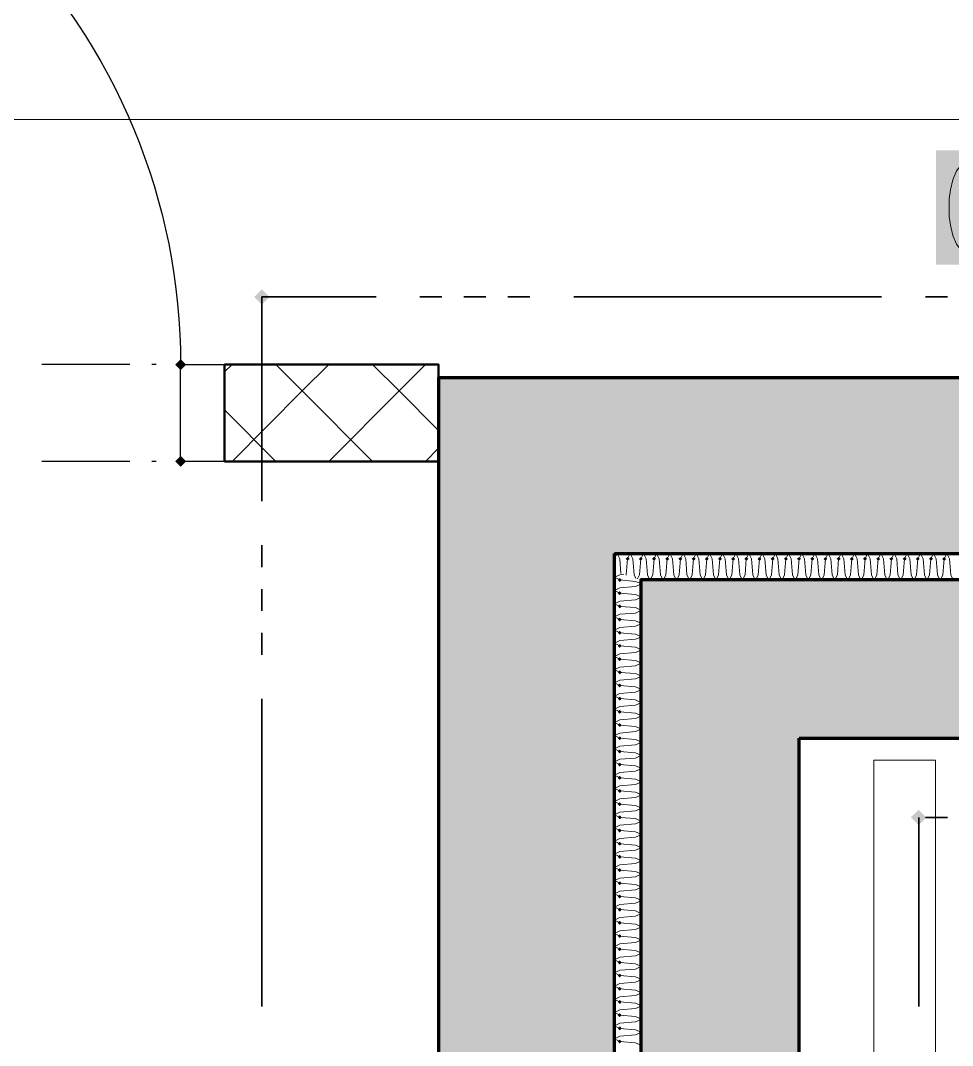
# Model space of a CAD drawing. Header units: millimetres. Extents: x 0 to 594, y 0 to 420.
# Drawn here: x 123.15 to 132.86, y 195.19 to 205.87 of the extents above; entities that cross this region are included whole.
import ezdxf

# ---------------------------------------------------------------- set-up
doc = ezdxf.new("R2010")
doc.units = ezdxf.units.MM
doc.header["$LTSCALE"] = 8
for name, color, linetype in [('PDF_Dvere', 7, 'Continuous'), ('PDF_Koty delkove', 7, 'Continuous'), ('PDF_Pozarni useky', 7, 'Continuous'), ('PDF_Pricky zdene', 7, 'Continuous'), ('PDF_Steny obvodove nosne', 7, 'Continuous'), ('PDF_Steny sendvic', 7, 'Continuous'), ('PDF_Steny vnitrni', 7, 'Continuous'), ('PDF_Vytah', 7, 'Continuous')]:
    doc.layers.add(name, color=color, linetype=linetype)

msp = doc.modelspace()

# ---------------------------------------------------------------- linework, layer by layer
at = {"layer": 'PDF_Dvere', "lineweight": 25}
msp.add_lwpolyline([(118.611, 202.288), (118.407, 202.288), (118.407, 208.699, -0.414214), (124.819, 202.288), (124.793, 202.288)], format="xyb", dxfattribs=at)
for points in [[(124.289, 202.288), (123.373, 202.288)], [(124.564, 202.288), (124.518, 202.288)], [(124.289, 201.28), (123.373, 201.28)], [(124.564, 201.28), (124.518, 201.28)], [(124.819, 201.28), (124.793, 201.28)]]:
    msp.add_lwpolyline(points, dxfattribs=at)
msp.add_lwpolyline([(125.276, 201.28), (124.819, 201.28), (124.819, 202.288), (125.276, 202.288)], close=True, dxfattribs=at)
at = {"layer": 'PDF_Dvere', "lineweight": 25, "transparency": 33554559}
for points in [[(124.876, 202.288), (124.819, 202.231), (124.819, 202.345), (124.761, 202.288)], [(124.876, 201.28), (124.819, 201.223), (124.819, 201.338), (124.761, 201.28)]]:
    msp.add_solid(points, dxfattribs=at)
at = {"layer": 'PDF_Koty delkove', "lineweight": 18}
for points in [[(146.144, 204.84), (135.138, 204.84), (121.613, 204.84), (104.288, 204.84), (99.251, 204.84)], [(133.169, 203.832), (133.169, 204.015), (133.157, 204.107), (133.132, 204.214), (133.095, 204.306), (133.047, 204.367), (133.022, 204.383), (132.973, 204.383), (132.948, 204.367), (132.9, 204.306), (132.863, 204.214), (132.839, 204.107), (132.826, 204.015)], [(132.826, 204.015), (132.826, 203.832), (132.839, 203.741), (132.863, 203.634), (132.9, 203.543), (132.948, 203.481), (132.973, 203.467), (133.022, 203.467), (133.047, 203.481), (133.095, 203.543), (133.132, 203.634), (133.157, 203.741), (133.169, 203.832)]]:
    msp.add_lwpolyline(points, dxfattribs=at)
at = {"layer": 'PDF_Koty delkove', "color": 7, "lineweight": 18, "true_color": 0xffffff, "transparency": 33554559}
msp.add_solid([(135.068, 204.52), (132.689, 204.52), (135.068, 203.329), (132.689, 203.329)], dxfattribs=at)
at = {"layer": 'PDF_Pozarni useky', "lineweight": 35}
for points in [[(125.665, 200.866), (125.665, 202.993)], [(126.854, 202.993), (125.665, 202.993)], [(127.541, 202.993), (127.312, 202.993)], [(127.999, 202.993), (127.77, 202.993)], [(128.457, 202.993), (128.228, 202.993)], [(132.12, 202.993), (128.915, 202.993)], [(132.807, 202.993), (132.578, 202.993)], [(125.665, 200.179), (125.665, 200.408)], [(125.665, 199.721), (125.665, 199.95)], [(125.665, 199.263), (125.665, 199.492)], [(125.665, 195.6), (125.665, 198.805)], [(132.507, 195.6), (132.507, 197.571)], [(132.807, 197.571), (132.578, 197.571)]]:
    msp.add_lwpolyline(points, dxfattribs=at)
at = {"layer": 'PDF_Pozarni useky', "lineweight": 35, "transparency": 33554559}
for points in [[(125.665, 202.913), (125.585, 202.993), (125.745, 202.993), (125.665, 203.073)], [(125.745, 202.993), (125.665, 202.913), (125.665, 203.073), (125.585, 202.993)], [(132.587, 197.571), (132.507, 197.491), (132.507, 197.651), (132.426, 197.571)], [(132.507, 197.491), (132.426, 197.571), (132.587, 197.571), (132.507, 197.651)]]:
    msp.add_solid(points, dxfattribs=at)
at = {"layer": 'PDF_Pricky zdene', "lineweight": 9}
for points in [[(125.354, 202.288), (125.276, 202.211)], [(126.361, 202.288), (126.086, 202.013), (125.354, 201.28)], [(126.819, 201.28), (126.086, 202.013), (125.812, 202.288)], [(127.369, 202.288), (127.094, 202.013), (126.361, 201.28)], [(127.506, 201.601), (127.094, 202.013), (126.819, 202.288)], [(125.812, 201.28), (125.276, 201.816)], [(127.506, 201.418), (127.369, 201.28)]]:
    msp.add_lwpolyline(points, dxfattribs=at)
at = {"layer": 'PDF_Pricky zdene', "lineweight": 50}
for points in [[(125.276, 201.28), (125.276, 202.288)], [(125.276, 201.28), (127.46, 201.28), (127.506, 201.28), (127.506, 202.151), (127.506, 202.288), (125.276, 202.288)]]:
    msp.add_lwpolyline(points, dxfattribs=at)
at = {"layer": 'PDF_Steny obvodove nosne', "lineweight": 70}
for points in [[(129.338, 200.319), (151.319, 200.319), (151.319, 202.151), (148.617, 202.151), (146.144, 202.151), (127.506, 202.151), (127.506, 201.28), (127.506, 200.319)], [(127.506, 200.319), (127.506, 190.885), (127.506, 189.557), (127.506, 181.36)], [(129.338, 181.36), (129.338, 181.543), (129.338, 200.136), (129.338, 200.319)]]:
    msp.add_lwpolyline(points, dxfattribs=at)
at = {"layer": 'PDF_Steny obvodove nosne', "color": 9, "lineweight": 9, "true_color": 0xc0c0c0, "transparency": 33554559}
for points in [[(151.319, 202.151), (127.506, 202.151), (151.319, 200.319), (127.506, 200.319)], [(127.506, 200.319), (127.506, 181.36), (129.338, 200.319), (129.338, 181.36)]]:
    msp.add_solid(points, dxfattribs=at)
at = {"layer": 'PDF_Steny sendvic', "lineweight": 9}
for points in [[(129.365, 200.319), (129.338, 200.264)], [(129.393, 200.264), (129.365, 200.319)], [(129.393, 200.264), (129.405, 200.113)], [(129.461, 200.099), (129.475, 200.264)], [(129.503, 200.319), (129.475, 200.264)], [(129.53, 200.264), (129.503, 200.319)], [(129.53, 200.264), (129.544, 200.099)], [(129.579, 200.055), (129.599, 200.099), (129.612, 200.264)], [(129.64, 200.319), (129.612, 200.264)], [(129.667, 200.264), (129.64, 200.319)], [(129.667, 200.264), (129.681, 200.099)], [(129.736, 200.099), (129.75, 200.264)], [(129.777, 200.319), (129.75, 200.264)], [(129.805, 200.264), (129.777, 200.319)], [(129.805, 200.264), (129.818, 200.099)], [(129.874, 200.099), (129.887, 200.264)], [(129.915, 200.319), (129.887, 200.264)], [(129.942, 200.264), (129.915, 200.319)], [(129.942, 200.264), (129.956, 200.099)], [(129.986, 200.044), (130.011, 200.099), (130.025, 200.264)], [(130.052, 200.319), (130.025, 200.264)], [(130.08, 200.264), (130.052, 200.319), (130.052, 200.319)], [(130.08, 200.264), (130.093, 200.099)], [(130.148, 200.099), (130.162, 200.264)], [(130.189, 200.319), (130.162, 200.264)], [(130.217, 200.264), (130.189, 200.319)], [(130.217, 200.264), (130.23, 200.099)], [(130.286, 200.099), (130.299, 200.264)], [(130.327, 200.319), (130.299, 200.264)], [(130.354, 200.264), (130.327, 200.319)], [(130.354, 200.264), (130.368, 200.099)], [(130.423, 200.099), (130.437, 200.264)], [(130.464, 200.319), (130.437, 200.264)], [(130.492, 200.264), (130.464, 200.319)], [(130.492, 200.264), (130.505, 200.099)], [(130.56, 200.099), (130.574, 200.264)], [(130.602, 200.319), (130.574, 200.264)], [(130.629, 200.264), (130.602, 200.319)], [(130.629, 200.264), (130.643, 200.099)], [(130.698, 200.099), (130.711, 200.264)], [(130.739, 200.319), (130.711, 200.264)], [(130.766, 200.264), (130.739, 200.319)], [(130.766, 200.264), (130.78, 200.099)], [(130.835, 200.099), (130.849, 200.264)], [(130.876, 200.319), (130.849, 200.264)], [(130.904, 200.264), (130.876, 200.319)], [(130.904, 200.264), (130.917, 200.099)], [(130.973, 200.099), (130.986, 200.264)], [(131.014, 200.319), (130.986, 200.264)], [(131.041, 200.264), (131.014, 200.319)], [(131.041, 200.264), (131.055, 200.099)], [(131.11, 200.099), (131.124, 200.264)], [(131.151, 200.319), (131.124, 200.264)], [(131.179, 200.264), (131.151, 200.319)], [(131.179, 200.264), (131.192, 200.099)], [(131.247, 200.099), (131.261, 200.264)], [(131.288, 200.319), (131.261, 200.264)], [(131.316, 200.264), (131.288, 200.319)], [(131.316, 200.264), (131.33, 200.099)], [(131.385, 200.099), (131.398, 200.264)], [(131.426, 200.319), (131.398, 200.264)], [(131.453, 200.264), (131.426, 200.319)], [(131.453, 200.264), (131.467, 200.099)], [(131.522, 200.099), (131.536, 200.264)], [(131.563, 200.319), (131.536, 200.264)], [(131.591, 200.264), (131.563, 200.319)], [(131.591, 200.264), (131.604, 200.099)], [(131.66, 200.099), (131.673, 200.264)], [(131.701, 200.319), (131.673, 200.264)], [(131.728, 200.264), (131.701, 200.319)], [(131.728, 200.264), (131.742, 200.099)], [(131.797, 200.099), (131.811, 200.264)], [(131.838, 200.319), (131.811, 200.264)], [(131.865, 200.264), (131.838, 200.319)], [(131.865, 200.264), (131.879, 200.099)], [(131.934, 200.099), (131.948, 200.264)], [(131.975, 200.319), (131.948, 200.264)], [(132.003, 200.264), (131.975, 200.319)], [(132.003, 200.264), (132.016, 200.099)], [(132.072, 200.099), (132.085, 200.264)], [(132.113, 200.319), (132.085, 200.264)], [(132.14, 200.264), (132.113, 200.319)], [(132.14, 200.264), (132.154, 200.099)], [(132.209, 200.099), (132.223, 200.264)], [(132.25, 200.319), (132.223, 200.264)], [(132.278, 200.264), (132.25, 200.319)], [(132.278, 200.264), (132.291, 200.099)], [(132.346, 200.099), (132.36, 200.264)], [(132.388, 200.319), (132.36, 200.264)], [(132.415, 200.264), (132.388, 200.319)], [(132.415, 200.264), (132.429, 200.099)], [(132.484, 200.099), (132.497, 200.264)], [(132.525, 200.319), (132.497, 200.264)], [(132.552, 200.264), (132.525, 200.319)], [(132.552, 200.264), (132.566, 200.099)], [(132.621, 200.099), (132.635, 200.264)], [(132.662, 200.319), (132.635, 200.264)], [(132.69, 200.264), (132.662, 200.319)], [(132.69, 200.264), (132.703, 200.099)], [(132.759, 200.099), (132.772, 200.264)], [(132.8, 200.319), (132.772, 200.264)], [(132.827, 200.264), (132.8, 200.319)], [(132.827, 200.264), (132.841, 200.099)], [(129.393, 200.099), (129.338, 200.072)], [(129.338, 200.072), (129.393, 200.044)], [(129.393, 200.099), (129.437, 200.103)], [(129.557, 200.03), (129.393, 200.044)], [(129.46, 200.095), (129.461, 200.099)], [(129.461, 200.099), (129.461, 200.099)], [(129.544, 200.099), (129.561, 200.061)], [(129.557, 200.03), (129.557, 200.03)], [(129.612, 200.006), (129.557, 200.03)], [(129.599, 200.099), (129.599, 200.099)], [(129.681, 200.099), (129.706, 200.044)], [(129.711, 200.044), (129.736, 200.099)], [(129.736, 200.099), (129.736, 200.099)], [(129.818, 200.099), (129.843, 200.044)], [(129.849, 200.044), (129.874, 200.099)], [(129.874, 200.099), (129.874, 200.099)], [(129.956, 200.099), (129.98, 200.044)], [(130.011, 200.099), (130.011, 200.099)], [(130.093, 200.099), (130.118, 200.044)], [(130.124, 200.044), (130.148, 200.099)], [(130.148, 200.099), (130.148, 200.099)], [(130.23, 200.099), (130.255, 200.044)], [(130.261, 200.044), (130.286, 200.099)], [(130.286, 200.099), (130.286, 200.099)], [(130.368, 200.099), (130.393, 200.044)], [(130.398, 200.044), (130.423, 200.099)], [(130.423, 200.099), (130.423, 200.099)], [(130.505, 200.099), (130.53, 200.044)], [(130.536, 200.044), (130.56, 200.099)], [(130.56, 200.099), (130.56, 200.099)], [(130.643, 200.099), (130.667, 200.044)], [(130.673, 200.044), (130.698, 200.099)], [(130.698, 200.099), (130.698, 200.099)], [(130.78, 200.099), (130.805, 200.044)], [(130.811, 200.044), (130.835, 200.099)], [(130.835, 200.099), (130.835, 200.099)], [(130.917, 200.099), (130.942, 200.044)], [(130.948, 200.044), (130.973, 200.099)], [(130.973, 200.099), (130.973, 200.099)], [(131.055, 200.099), (131.079, 200.044)], [(131.085, 200.044), (131.11, 200.099)], [(131.11, 200.099), (131.11, 200.099)], [(131.192, 200.099), (131.217, 200.044)], [(131.223, 200.044), (131.247, 200.099)], [(131.247, 200.099), (131.247, 200.099)], [(131.33, 200.099), (131.354, 200.044)], [(131.36, 200.044), (131.385, 200.099)], [(131.385, 200.099), (131.385, 200.099)], [(131.467, 200.099), (131.492, 200.044)], [(131.497, 200.044), (131.522, 200.099)], [(131.522, 200.099), (131.522, 200.099)], [(131.604, 200.099), (131.629, 200.044)], [(131.635, 200.044), (131.66, 200.099)], [(131.66, 200.099), (131.66, 200.099)], [(131.742, 200.099), (131.766, 200.044)], [(131.772, 200.044), (131.797, 200.099)], [(131.797, 200.099), (131.797, 200.099)], [(131.797, 200.099), (131.797, 200.099)], [(131.879, 200.099), (131.904, 200.044)], [(131.91, 200.044), (131.934, 200.099)], [(131.934, 200.099), (131.934, 200.099)], [(132.016, 200.099), (132.041, 200.044)], [(132.047, 200.044), (132.072, 200.099)], [(132.072, 200.099), (132.072, 200.099)], [(132.154, 200.099), (132.179, 200.044)], [(132.184, 200.044), (132.209, 200.099)], [(132.209, 200.099), (132.209, 200.099)], [(132.291, 200.099), (132.316, 200.044)], [(132.322, 200.044), (132.346, 200.099)], [(132.346, 200.099), (132.346, 200.099)], [(132.429, 200.099), (132.453, 200.044)], [(132.459, 200.044), (132.484, 200.099)], [(132.484, 200.099), (132.484, 200.099)], [(132.566, 200.099), (132.591, 200.044)], [(132.596, 200.044), (132.621, 200.099)], [(132.621, 200.099), (132.621, 200.099)], [(132.703, 200.099), (132.728, 200.044)], [(132.734, 200.044), (132.759, 200.099)], [(132.759, 200.099), (132.759, 200.099)], [(132.841, 200.099), (132.865, 200.044)], [(129.393, 199.962), (129.338, 199.934)], [(129.338, 199.934), (129.393, 199.907)], [(129.393, 199.962), (129.557, 199.975)], [(129.557, 199.893), (129.393, 199.907)], [(129.557, 199.975), (129.612, 200)], [(129.393, 199.824), (129.338, 199.797)], [(129.338, 199.797), (129.393, 199.769)], [(129.393, 199.824), (129.557, 199.838)], [(129.557, 199.893), (129.557, 199.893)], [(129.612, 199.868), (129.557, 199.893)], [(129.557, 199.838), (129.612, 199.863)], [(129.393, 199.687), (129.338, 199.659)], [(129.557, 199.756), (129.393, 199.769)], [(129.393, 199.687), (129.557, 199.7)], [(129.557, 199.756), (129.557, 199.756)], [(129.612, 199.731), (129.557, 199.756)], [(129.557, 199.7), (129.612, 199.725)], [(129.338, 199.659), (129.393, 199.632)], [(129.557, 199.618), (129.393, 199.632)], [(129.557, 199.618), (129.557, 199.618)], [(129.612, 199.594), (129.557, 199.618)], [(129.557, 199.563), (129.612, 199.588)], [(129.393, 199.549), (129.338, 199.522)], [(129.338, 199.522), (129.393, 199.495)], [(129.393, 199.549), (129.557, 199.563)], [(129.557, 199.481), (129.393, 199.495)], [(129.557, 199.481), (129.557, 199.481)], [(129.612, 199.456), (129.557, 199.481)], [(129.393, 199.412), (129.338, 199.385)], [(129.338, 199.385), (129.393, 199.357)], [(129.393, 199.412), (129.557, 199.426)], [(129.557, 199.426), (129.612, 199.45)], [(129.393, 199.275), (129.338, 199.247)], [(129.557, 199.344), (129.393, 199.357)], [(129.393, 199.275), (129.557, 199.288)], [(129.557, 199.344), (129.557, 199.344)], [(129.612, 199.319), (129.557, 199.344)], [(129.557, 199.288), (129.612, 199.313)], [(129.338, 199.247), (129.393, 199.22)], [(129.557, 199.206), (129.393, 199.22)], [(129.393, 199.137), (129.557, 199.151)], [(129.557, 199.206), (129.557, 199.206)], [(129.612, 199.181), (129.557, 199.206)], [(129.557, 199.151), (129.612, 199.176)], [(129.393, 199.137), (129.338, 199.11)], [(129.338, 199.11), (129.393, 199.082)], [(129.557, 199.069), (129.393, 199.082)], [(129.557, 199.069), (129.557, 199.069)], [(129.612, 199.044), (129.557, 199.069)], [(129.393, 199), (129.338, 198.972)], [(129.338, 198.972), (129.393, 198.945)], [(129.393, 199), (129.557, 199.014)], [(129.557, 198.931), (129.393, 198.945)], [(129.557, 199.014), (129.612, 199.038)], [(129.393, 198.863), (129.338, 198.835)], [(129.338, 198.835), (129.393, 198.808)], [(129.393, 198.863), (129.557, 198.876)], [(129.557, 198.931), (129.557, 198.931)], [(129.612, 198.907), (129.557, 198.931)], [(129.557, 198.876), (129.612, 198.901)], [(129.393, 198.725), (129.338, 198.698)], [(129.557, 198.794), (129.393, 198.808)], [(129.393, 198.725), (129.557, 198.739)], [(129.557, 198.794), (129.557, 198.794)], [(129.612, 198.769), (129.557, 198.794)], [(129.557, 198.739), (129.612, 198.764)], [(129.338, 198.698), (129.393, 198.67)], [(129.557, 198.657), (129.393, 198.67)], [(129.557, 198.657), (129.557, 198.657)], [(129.612, 198.632), (129.557, 198.657)], [(129.557, 198.601), (129.612, 198.626)], [(129.557, 198.601), (129.393, 198.588), (129.338, 198.56)], [(129.338, 198.56), (129.393, 198.533)], [(129.557, 198.519), (129.393, 198.533)], [(129.557, 198.519), (129.557, 198.519)], [(129.557, 198.519), (129.557, 198.519)], [(129.612, 198.495), (129.557, 198.519)], [(129.557, 198.464), (129.393, 198.45), (129.338, 198.423)], [(129.338, 198.423), (129.393, 198.395)], [(129.557, 198.464), (129.612, 198.489)], [(129.393, 198.313), (129.338, 198.286)], [(129.557, 198.382), (129.393, 198.395)], [(129.393, 198.313), (129.557, 198.327)], [(129.557, 198.382), (129.557, 198.382)], [(129.612, 198.357), (129.557, 198.382)], [(129.557, 198.327), (129.612, 198.351)], [(129.338, 198.286), (129.393, 198.258)], [(129.557, 198.244), (129.393, 198.258)], [(129.393, 198.176), (129.557, 198.189)], [(129.557, 198.244), (129.557, 198.244)], [(129.612, 198.22), (129.557, 198.244)], [(129.557, 198.189), (129.612, 198.214)], [(129.393, 198.176), (129.338, 198.148)], [(129.338, 198.148), (129.393, 198.121)], [(129.557, 198.107), (129.393, 198.121)], [(129.557, 198.107), (129.557, 198.107)], [(129.612, 198.082), (129.557, 198.107)], [(129.393, 198.038), (129.338, 198.011)], [(129.338, 198.011), (129.393, 197.983)], [(129.393, 198.038), (129.557, 198.052)], [(129.557, 197.97), (129.393, 197.983)], [(129.557, 198.052), (129.612, 198.077)], [(129.393, 197.901), (129.338, 197.873)], [(129.338, 197.873), (129.393, 197.846)], [(129.393, 197.901), (129.557, 197.915)], [(129.557, 197.97), (129.557, 197.97)], [(129.612, 197.945), (129.557, 197.97)], [(129.557, 197.915), (129.612, 197.939)], [(129.393, 197.764), (129.338, 197.736)], [(129.557, 197.832), (129.393, 197.846)], [(129.393, 197.764), (129.557, 197.777)], [(129.557, 197.832), (129.557, 197.832)], [(129.612, 197.808), (129.557, 197.832)], [(129.557, 197.777), (129.612, 197.802)], [(129.338, 197.736), (129.393, 197.709)], [(129.557, 197.695), (129.393, 197.709)], [(129.557, 197.695), (129.557, 197.695)], [(129.612, 197.67), (129.557, 197.695)], [(129.557, 197.64), (129.612, 197.664)], [(129.557, 197.64), (129.393, 197.626), (129.338, 197.599)], [(129.338, 197.599), (129.393, 197.571)], [(129.557, 197.558), (129.393, 197.571)], [(129.557, 197.558), (129.557, 197.558)], [(129.612, 197.533), (129.557, 197.558)], [(129.393, 197.489), (129.338, 197.461)], [(129.338, 197.461), (129.393, 197.434)], [(129.393, 197.489), (129.557, 197.502)], [(129.557, 197.502), (129.612, 197.527)], [(129.393, 197.351), (129.338, 197.324)], [(129.557, 197.42), (129.393, 197.434)], [(129.393, 197.351), (129.557, 197.365)], [(129.557, 197.42), (129.557, 197.42)], [(129.612, 197.395), (129.557, 197.42)], [(129.557, 197.365), (129.612, 197.39)], [(129.338, 197.324), (129.393, 197.296)], [(129.557, 197.283), (129.393, 197.296)], [(129.393, 197.214), (129.557, 197.228)], [(129.557, 197.283), (129.557, 197.283)], [(129.612, 197.258), (129.557, 197.283)], [(129.557, 197.228), (129.612, 197.252)], [(129.393, 197.214), (129.338, 197.187)], [(129.338, 197.187), (129.393, 197.159)], [(129.557, 197.145), (129.393, 197.159)], [(129.557, 197.145), (129.557, 197.145)], [(129.612, 197.121), (129.557, 197.145)], [(129.393, 197.077), (129.338, 197.049)], [(129.338, 197.049), (129.393, 197.022)], [(129.393, 197.077), (129.557, 197.09)], [(129.557, 197.008), (129.393, 197.022)], [(129.557, 197.09), (129.612, 197.115)], [(129.393, 196.939), (129.338, 196.912)], [(129.338, 196.912), (129.393, 196.884)], [(129.393, 196.939), (129.557, 196.953)], [(129.557, 197.008), (129.557, 197.008)], [(129.612, 196.983), (129.557, 197.008)], [(129.557, 196.953), (129.612, 196.978)], [(129.393, 196.802), (129.338, 196.774)], [(129.557, 196.871), (129.393, 196.884)], [(129.393, 196.802), (129.557, 196.815)], [(129.557, 196.871), (129.557, 196.871)], [(129.612, 196.846), (129.557, 196.871)], [(129.557, 196.815), (129.612, 196.84)], [(129.338, 196.774), (129.393, 196.747)], [(129.557, 196.733), (129.393, 196.747)], [(129.557, 196.733), (129.557, 196.733)], [(129.612, 196.709), (129.557, 196.733)], [(129.557, 196.678), (129.612, 196.703)], [(129.393, 196.664), (129.338, 196.637)], [(129.338, 196.637), (129.393, 196.61)], [(129.393, 196.664), (129.557, 196.678)], [(129.557, 196.596), (129.393, 196.61)], [(129.557, 196.596), (129.557, 196.596)], [(129.612, 196.571), (129.557, 196.596)], [(129.393, 196.527), (129.338, 196.5)], [(129.338, 196.5), (129.393, 196.472)], [(129.393, 196.527), (129.557, 196.541)], [(129.557, 196.541), (129.612, 196.565)], [(129.393, 196.39), (129.338, 196.362)], [(129.557, 196.459), (129.393, 196.472)], [(129.393, 196.39), (129.557, 196.403)], [(129.557, 196.459), (129.557, 196.459)], [(129.612, 196.434), (129.557, 196.459)], [(129.557, 196.403), (129.612, 196.428)], [(129.338, 196.362), (129.393, 196.335)], [(129.557, 196.321), (129.393, 196.335)], [(129.393, 196.252), (129.557, 196.266)], [(129.557, 196.321), (129.557, 196.321)], [(129.612, 196.296), (129.557, 196.321)], [(129.557, 196.266), (129.612, 196.291)], [(129.393, 196.252), (129.338, 196.225)], [(129.338, 196.225), (129.393, 196.197)], [(129.557, 196.184), (129.393, 196.197)], [(129.557, 196.184), (129.557, 196.184)], [(129.612, 196.159), (129.557, 196.184)], [(129.393, 196.115), (129.338, 196.087)], [(129.338, 196.087), (129.393, 196.06)], [(129.393, 196.115), (129.557, 196.129)], [(129.557, 196.046), (129.393, 196.06)], [(129.557, 196.129), (129.612, 196.153)], [(129.393, 195.978), (129.338, 195.95)], [(129.338, 195.95), (129.393, 195.923)], [(129.393, 195.978), (129.557, 195.991)], [(129.557, 196.046), (129.557, 196.046)], [(129.612, 196.022), (129.557, 196.046)], [(129.557, 195.991), (129.612, 196.016)], [(129.393, 195.84), (129.338, 195.813)], [(129.557, 195.909), (129.393, 195.923)], [(129.393, 195.84), (129.557, 195.854)], [(129.557, 195.909), (129.557, 195.909)], [(129.612, 195.884), (129.557, 195.909)], [(129.557, 195.854), (129.612, 195.879)], [(129.338, 195.813), (129.393, 195.785)], [(129.557, 195.772), (129.393, 195.785)], [(129.557, 195.772), (129.557, 195.772)], [(129.612, 195.747), (129.557, 195.772)], [(129.557, 195.716), (129.612, 195.741)], [(129.393, 195.703), (129.338, 195.675)], [(129.338, 195.675), (129.393, 195.648)], [(129.393, 195.703), (129.557, 195.716)], [(129.557, 195.634), (129.393, 195.648)], [(129.557, 195.634), (129.557, 195.634)], [(129.612, 195.61), (129.557, 195.634)], [(129.393, 195.565), (129.338, 195.538)], [(129.338, 195.538), (129.393, 195.51)], [(129.393, 195.565), (129.557, 195.579)], [(129.557, 195.579), (129.612, 195.604)], [(129.393, 195.428), (129.338, 195.401)], [(129.557, 195.497), (129.393, 195.51)], [(129.393, 195.428), (129.557, 195.442)], [(129.557, 195.497), (129.557, 195.497)], [(129.612, 195.472), (129.557, 195.497)], [(129.557, 195.442), (129.612, 195.466)], [(129.338, 195.401), (129.393, 195.373)], [(129.557, 195.359), (129.393, 195.373)], [(129.393, 195.291), (129.557, 195.304)], [(129.557, 195.359), (129.557, 195.359)], [(129.612, 195.335), (129.557, 195.359)], [(129.557, 195.304), (129.612, 195.329)], [(129.393, 195.291), (129.338, 195.263)], [(129.338, 195.263), (129.393, 195.236)], [(129.557, 195.222), (129.393, 195.236)], [(129.557, 195.222), (129.557, 195.222)], [(129.612, 195.197), (129.557, 195.222)]]:
    msp.add_lwpolyline(points, dxfattribs=at)
at = {"layer": 'PDF_Steny sendvic', "lineweight": 35}
for points in [[(129.338, 181.543), (129.338, 181.36), (149.487, 181.36), (151.319, 181.36), (151.365, 181.36), (151.365, 181.635), (151.319, 181.635), (131.261, 181.635), (129.612, 181.635), (129.612, 200.044), (131.261, 200.044), (151.319, 200.044), (151.365, 200.044), (151.365, 200.319), (151.319, 200.319), (129.338, 200.319), (129.338, 200.136)], [(129.338, 200.136), (129.338, 181.543)]]:
    msp.add_lwpolyline(points, dxfattribs=at)
at = {"layer": 'PDF_Steny sendvic', "lineweight": 9, "transparency": 33554559}
for points in [[(129.338, 200.284), (129.358, 200.264), (129.338, 200.243)], [(129.475, 200.243), (129.454, 200.264), (129.496, 200.264), (129.475, 200.284)], [(129.612, 200.243), (129.592, 200.264), (129.633, 200.264), (129.612, 200.284)], [(129.75, 200.243), (129.729, 200.264), (129.77, 200.264), (129.75, 200.284)], [(129.887, 200.243), (129.867, 200.264), (129.908, 200.264), (129.887, 200.284)], [(130.025, 200.243), (130.004, 200.264), (130.045, 200.264), (130.025, 200.284)], [(130.162, 200.243), (130.141, 200.264), (130.183, 200.264), (130.162, 200.284)], [(130.299, 200.243), (130.279, 200.264), (130.32, 200.264), (130.299, 200.284)], [(130.437, 200.243), (130.416, 200.264), (130.457, 200.264), (130.437, 200.284)], [(130.574, 200.243), (130.553, 200.264), (130.595, 200.264), (130.574, 200.284)], [(130.711, 200.243), (130.691, 200.264), (130.732, 200.264), (130.711, 200.284)], [(130.849, 200.243), (130.828, 200.264), (130.869, 200.264), (130.849, 200.284)], [(130.986, 200.243), (130.966, 200.264), (131.007, 200.264), (130.986, 200.284)], [(131.124, 200.243), (131.103, 200.264), (131.144, 200.264), (131.124, 200.284)], [(131.261, 200.243), (131.24, 200.264), (131.282, 200.264), (131.261, 200.284)], [(131.398, 200.243), (131.378, 200.264), (131.419, 200.264), (131.398, 200.284)], [(131.536, 200.243), (131.515, 200.264), (131.556, 200.264), (131.536, 200.284)], [(131.673, 200.243), (131.653, 200.264), (131.694, 200.264), (131.673, 200.284)], [(131.811, 200.243), (131.79, 200.264), (131.831, 200.264), (131.811, 200.284)], [(131.948, 200.243), (131.927, 200.264), (131.968, 200.264), (131.948, 200.284)], [(132.085, 200.243), (132.065, 200.264), (132.106, 200.264), (132.085, 200.284)], [(132.223, 200.243), (132.202, 200.264), (132.243, 200.264), (132.223, 200.284)], [(132.36, 200.243), (132.339, 200.264), (132.381, 200.264), (132.36, 200.284)], [(132.497, 200.243), (132.477, 200.264), (132.518, 200.264), (132.497, 200.284)], [(132.635, 200.243), (132.614, 200.264), (132.655, 200.264), (132.635, 200.284)], [(132.772, 200.243), (132.752, 200.264), (132.793, 200.264), (132.772, 200.284)], [(129.393, 200.023), (129.372, 200.044), (129.413, 200.044), (129.393, 200.065)], [(129.393, 199.886), (129.372, 199.907), (129.413, 199.907), (129.393, 199.927)], [(129.393, 199.749), (129.372, 199.769), (129.413, 199.769), (129.393, 199.79)], [(129.393, 199.611), (129.372, 199.632), (129.413, 199.632), (129.393, 199.653)], [(129.393, 199.474), (129.372, 199.495), (129.413, 199.495), (129.393, 199.515)], [(129.393, 199.337), (129.372, 199.357), (129.413, 199.357), (129.393, 199.378)], [(129.393, 199.199), (129.372, 199.22), (129.413, 199.22), (129.393, 199.24)], [(129.393, 199.062), (129.372, 199.082), (129.413, 199.082), (129.393, 199.103)], [(129.393, 198.924), (129.372, 198.945), (129.413, 198.945), (129.393, 198.966)], [(129.393, 198.787), (129.372, 198.808), (129.413, 198.808), (129.393, 198.828)], [(129.393, 198.65), (129.372, 198.67), (129.413, 198.67), (129.393, 198.691)], [(129.393, 198.512), (129.372, 198.533), (129.413, 198.533), (129.393, 198.553)], [(129.393, 198.375), (129.372, 198.395), (129.413, 198.395), (129.393, 198.416)], [(129.393, 198.237), (129.372, 198.258), (129.413, 198.258), (129.393, 198.279)], [(129.393, 198.1), (129.372, 198.121), (129.413, 198.121), (129.393, 198.141)], [(129.393, 197.963), (129.372, 197.983), (129.413, 197.983), (129.393, 198.004)], [(129.393, 197.825), (129.372, 197.846), (129.413, 197.846), (129.393, 197.867)], [(129.393, 197.688), (129.372, 197.709), (129.413, 197.709), (129.393, 197.729)], [(129.393, 197.551), (129.372, 197.571), (129.413, 197.571), (129.393, 197.592)], [(129.393, 197.413), (129.372, 197.434), (129.413, 197.434), (129.393, 197.454)], [(129.393, 197.276), (129.372, 197.296), (129.413, 197.296), (129.393, 197.317)], [(129.393, 197.138), (129.372, 197.159), (129.413, 197.159), (129.393, 197.18)], [(129.393, 197.001), (129.372, 197.022), (129.413, 197.022), (129.393, 197.042)], [(129.393, 196.864), (129.372, 196.884), (129.413, 196.884), (129.393, 196.905)], [(129.393, 196.726), (129.372, 196.747), (129.413, 196.747), (129.393, 196.768)], [(129.393, 196.589), (129.372, 196.61), (129.413, 196.61), (129.393, 196.63)], [(129.393, 196.452), (129.372, 196.472), (129.413, 196.472), (129.393, 196.493)], [(129.393, 196.314), (129.372, 196.335), (129.413, 196.335), (129.393, 196.355)], [(129.393, 196.177), (129.372, 196.197), (129.413, 196.197), (129.393, 196.218)], [(129.393, 196.039), (129.372, 196.06), (129.413, 196.06), (129.393, 196.081)], [(129.393, 195.902), (129.372, 195.923), (129.413, 195.923), (129.393, 195.943)], [(129.393, 195.765), (129.372, 195.785), (129.413, 195.785), (129.393, 195.806)], [(129.393, 195.627), (129.372, 195.648), (129.413, 195.648), (129.393, 195.668)], [(129.393, 195.49), (129.372, 195.51), (129.413, 195.51), (129.393, 195.531)], [(129.393, 195.352), (129.372, 195.373), (129.413, 195.373), (129.393, 195.394)], [(129.393, 195.215), (129.372, 195.236), (129.413, 195.236), (129.393, 195.256)]]:
    msp.add_solid(points, dxfattribs=at)
at = {"layer": 'PDF_Steny vnitrni', "lineweight": 70}
for points in [[(131.261, 200.044), (129.612, 200.044), (129.612, 181.635), (131.261, 181.635)], [(151.319, 198.395), (151.319, 200.044), (131.261, 200.044)], [(131.261, 183.283), (131.261, 198.395)], [(131.261, 198.395), (149.67, 198.395)]]:
    msp.add_lwpolyline(points, dxfattribs=at)
at = {"layer": 'PDF_Steny vnitrni', "color": 9, "lineweight": 9, "true_color": 0xc0c0c0, "transparency": 33554559}
for points in [[(129.612, 200.044), (129.612, 181.635), (131.261, 200.044), (131.261, 181.635)], [(151.319, 200.044), (131.261, 200.044), (151.319, 198.395), (131.261, 198.395)]]:
    msp.add_solid(points, dxfattribs=at)
at = {"layer": 'PDF_Vytah', "lineweight": 9}
for points in [[(131.261, 197.938), (131.261, 198.395), (131.627, 198.395)], [(132.039, 194.778), (132.039, 198.167), (132.681, 198.167), (132.681, 186.031)]]:
    msp.add_lwpolyline(points, dxfattribs=at)

doc.saveas('drawing.dxf')
